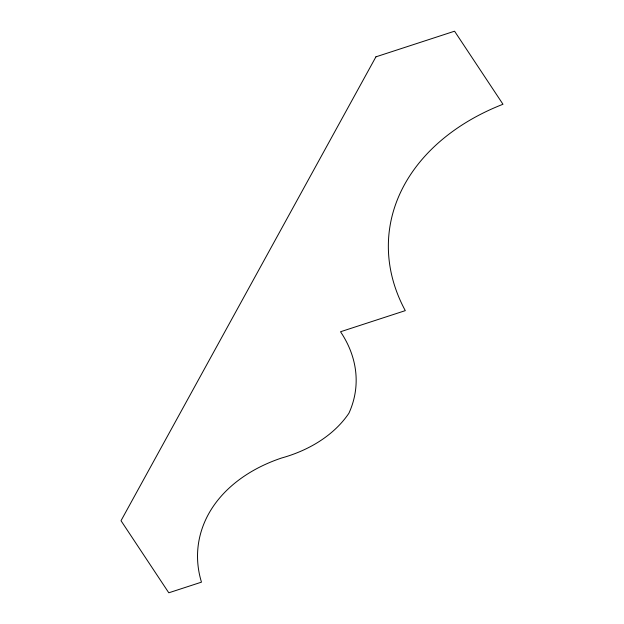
<?xml version="1.0" encoding="UTF-8"?>
<svg xmlns="http://www.w3.org/2000/svg" width="624" height="624" viewBox="0 0 624 624"><rect width="100%" height="100%" fill="white"/><g stroke="black" fill="none" stroke-linecap="round" stroke-linejoin="round"><path stroke-width="0.94" d="M375.921 56.839L121.017 520.712L168.792 592.8L201.474 582.145A159.253 116.282 4.8 0 1 206.177 518.653A153.73 112.25 4.8 0 1 281.642 457.993A133.91 97.773 4.8 0 0 348.91 413.236A145.244 106.049 4.8 0 0 340.525 331.75L405.296 310.635A232.081 169.455 4.8 0 1 502.983 104.263L454.561 31.2L375.921 56.839"/></g></svg>
